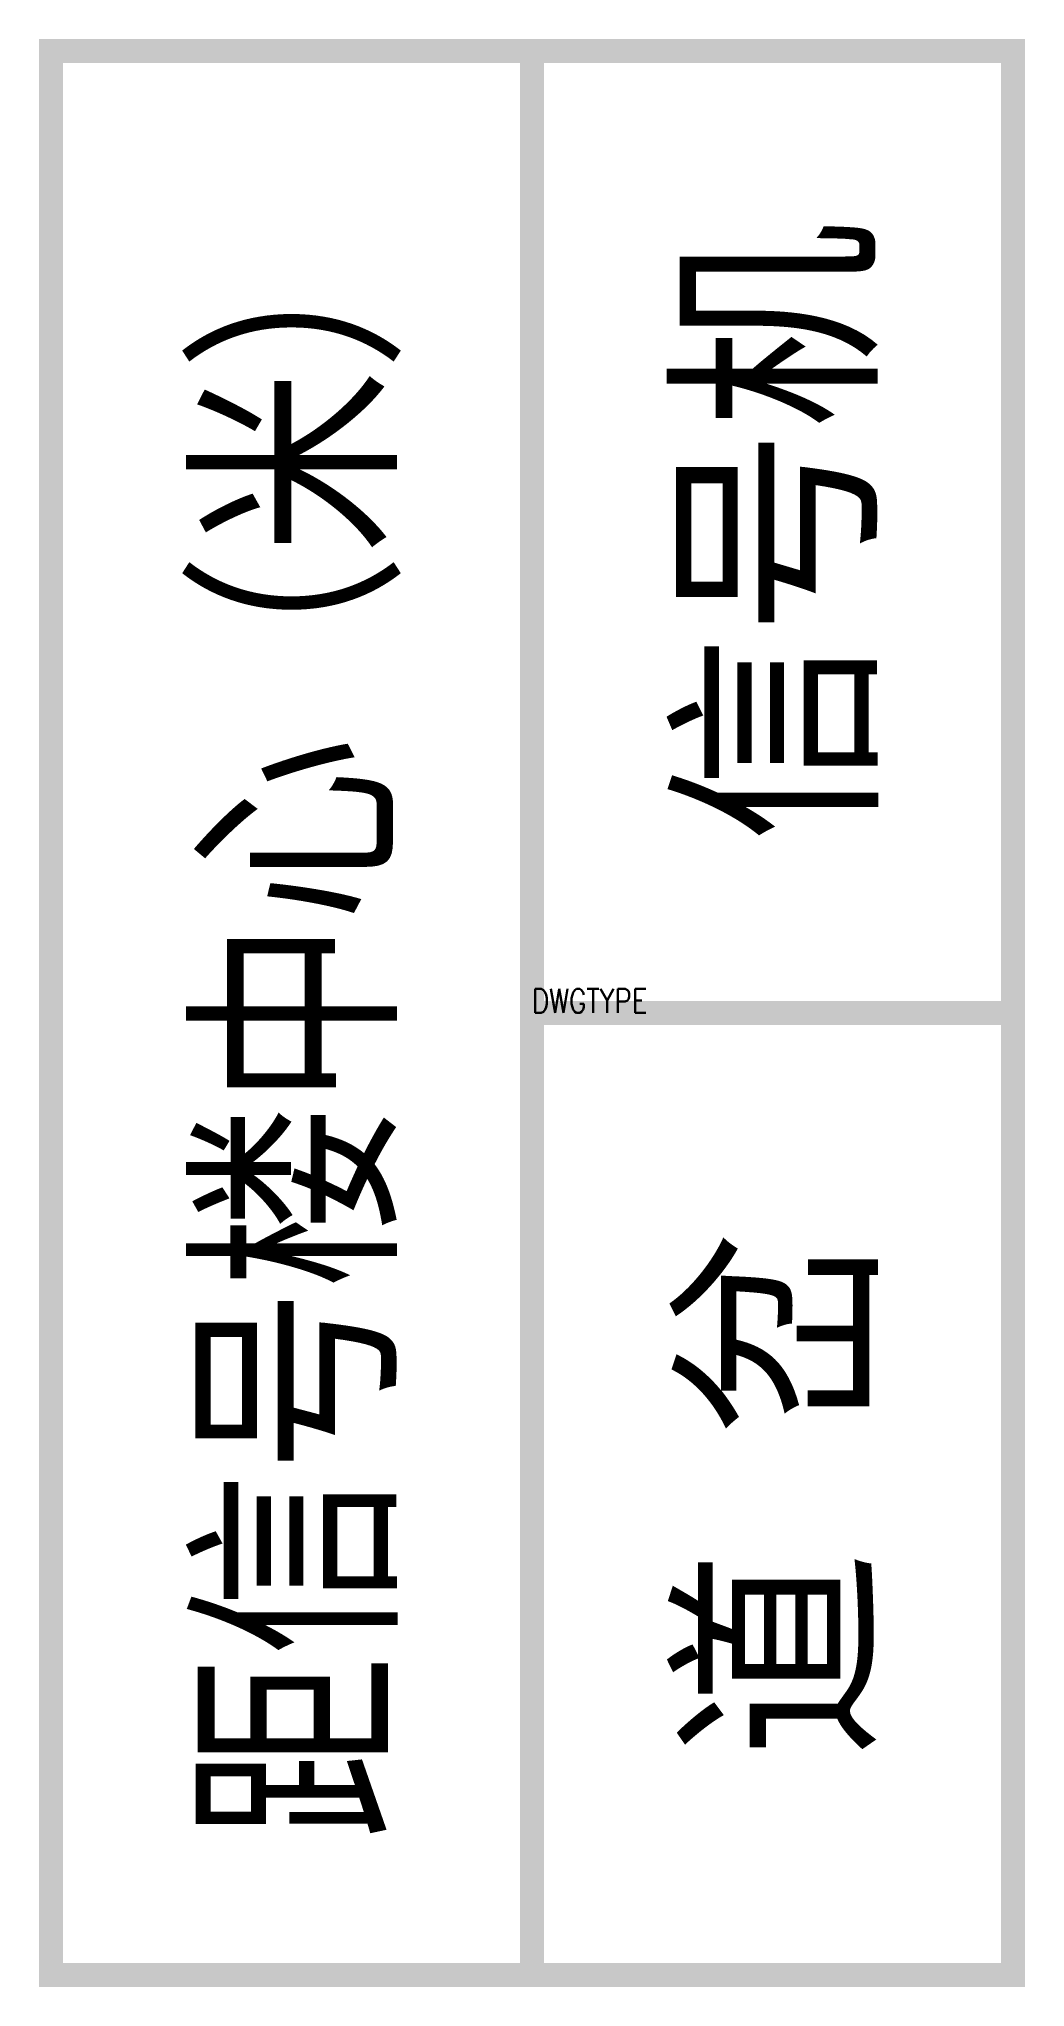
# Model space of a CAD drawing. Header units: millimetres. Extents: x -0.2 to 20.2, y -40.2 to 0.2.
import ezdxf
from ezdxf.enums import TextEntityAlignment as Align

# ---------------------------------------------------------------- set-up
doc = ezdxf.new("R2010")
doc.units = ezdxf.units.MM
doc.styles.add('CHINESE', font='TIMES.TTF', dxfattribs={"width": 0.9, "height": 3})
doc.styles.get("Standard").update_dxf_attribs({"font": 'txt.shx', "width": 0.8, "height": 2, "bigfont": 'hztxt.shx'})

msp = doc.modelspace()

# ---------------------------------------------------------------- linework, layer by layer
at = {"const_width": 0.5}
msp.add_lwpolyline([(0, 0), (20, 0), (20, -40), (0, -40)], close=True, dxfattribs=at)
for points in [[(10, 0), (10, -40)], [(10, -20), (20, -20)]]:
    msp.add_lwpolyline(points, dxfattribs=at)

# ---------------------------------------------------------------- texts
at = {"linetype": 'Continuous', "style": 'CHINESE'}
for s, width, p in [('信号机', 0.9, (15, -10)), ('距信号楼中心（米）', 0.8, (5, -20)), ('道  岔', 0.9, (15, -30))]:
    msp.add_text(s, height=3.5, rotation=90, dxfattribs=dict(at, width=width)).set_placement(p, align=Align.MIDDLE)
at = {"width": 0.8, "flags": 1}
msp.add_attdef('DWGTYPE', (10, -20), 'PMT', height=0.5, dxfattribs=at)

doc.saveas('drawing.dxf')
